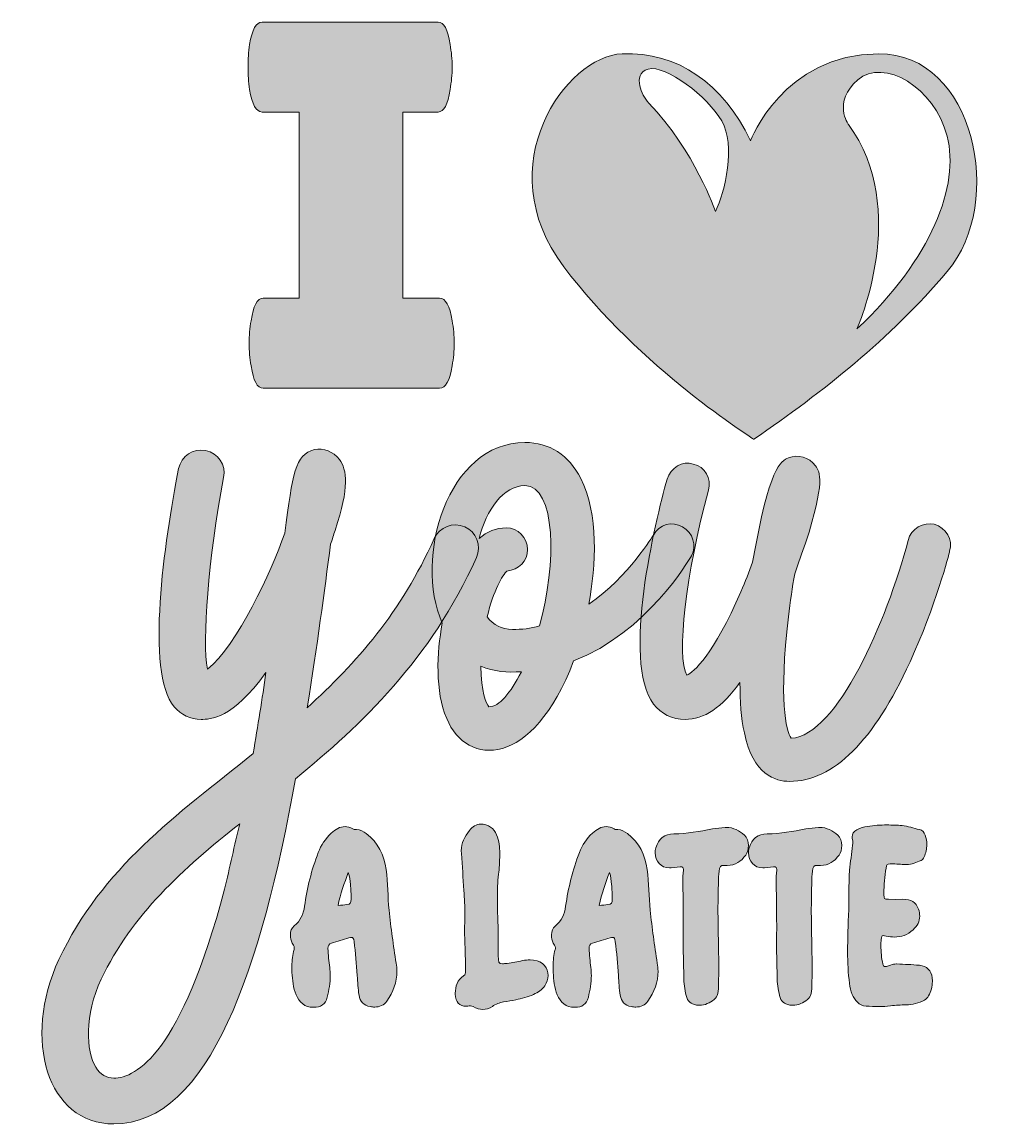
# Model space of a CAD drawing. Header units: inches. Extents: x 133 to 954, y -1000 to -80.
import ezdxf

# ---------------------------------------------------------------- set-up
doc = ezdxf.new("R2010")
doc.units = ezdxf.units.IN
doc.header["$MEASUREMENT"] = 0
doc.layers.add('Layer 1', color=7, linetype='Continuous')

# ---------------------------------------------------------------- blocks, each defined once
blk = doc.blocks.new('block 3')
at = {"layer": 'Layer 1', "true_color": 0xfdd513}
h = blk.add_hatch(color=40, dxfattribs=at)
h.dxf.hatch_style = 2
edge = h.paths.add_edge_path()
edge.add_spline(control_points=[(376.54, -902.66), (369.07, -902.66), (364.84, -898.44), (362.08, -892.27), (359.57, -886.34), (359.08, -879.84), (358.59, -873.51), (358.59, -873.51), (358.59, -868.07), (358.59, -868.07), (358.59, -863.44), (359, -858.81), (360.3, -854.43), (360.46, -853.94), (360.54, -853.45), (360.54, -852.97), (360.54, -852.15), (360.3, -851.42), (359.73, -850.69), (358.27, -848.74), (357.62, -846.39), (357.37, -844.03), (357.29, -843.38), (357.29, -842.74), (357.29, -842.17), (357.29, -839.24), (358.18, -836.65), (360.54, -834.69), (365.74, -830.39), (368.09, -825.11), (369.07, -818.29), (371.18, -802.94), (374.91, -787.92), (380.51, -773.39), (382.87, -767.13), (386.52, -761.77), (391.4, -757.31), (394.97, -754.06), (398.7, -751.71), (402.85, -751.71), (404.96, -751.71), (407.15, -752.27), (409.51, -753.65), (410.07, -753.98), (410.72, -754.22), (411.37, -754.22), (411.37, -754.22), (412.51, -754.22), (412.51, -754.22), (415.68, -754.22), (418.19, -755.77), (420.63, -757.63), (430.62, -765.1), (435.49, -775.5), (437.11, -787.68), (438.66, -798.88), (438.5, -810.25), (439.63, -821.46), (441.17, -836.32), (443.12, -851.02), (445.56, -865.72), (445.97, -868.07), (446.13, -870.34), (446.13, -872.54), (446.13, -881.55), (443.12, -889.83), (437.76, -897.38), (435.33, -900.96), (431.75, -902.42), (427.61, -902.42), (426.48, -902.42), (425.18, -902.34), (423.88, -902.1), (418.28, -901.04), (415.43, -897.55), (414.54, -892.59), (413.65, -887.15), (413.48, -881.63), (413.08, -876.11), (412.43, -866.61), (411.7, -857.11), (410.4, -847.69), (410.07, -845.25), (409.67, -844.28), (408.29, -844.28), (407.72, -844.28), (407.07, -844.44), (406.09, -844.68), (401.22, -845.98), (396.43, -847.61), (391.56, -849.07), (389.37, -849.72), (388.64, -851.18), (388.64, -853.45), (388.8, -858.81), (389.45, -864.17), (390.1, -869.45), (390.42, -871.64), (390.5, -873.84), (390.5, -876.03), (390.5, -882.2), (389.53, -888.21), (387.99, -894.22), (386.52, -900.23), (382.71, -902.66), (376.7, -902.66), (376.7, -902.66), (376.54, -902.66), (376.54, -902.66)], knot_values=[0, 0, 0, 0, 1, 1, 1, 2, 2, 2, 3, 3, 3, 4, 4, 4, 5, 5, 5, 6, 6, 6, 7, 7, 7, 8, 8, 8, 9, 9, 9, 10, 10, 10, 11, 11, 11, 12, 12, 12, 13, 13, 13, 14, 14, 14, 15, 15, 15, 16, 16, 16, 17, 17, 17, 18, 18, 18, 19, 19, 19, 20, 20, 20, 21, 21, 21, 22, 22, 22, 23, 23, 23, 24, 24, 24, 25, 25, 25, 26, 26, 26, 27, 27, 27, 28, 28, 28, 29, 29, 29, 30, 30, 30, 31, 31, 31, 32, 32, 32, 33, 33, 33, 34, 34, 34, 35, 35, 35, 36, 36, 36, 36], degree=3, periodic=1)
edge = h.paths.add_edge_path()
edge.add_spline(control_points=[(404.31, -816.83), (407.39, -816.34), (407.96, -815.69), (407.96, -812.37), (407.88, -808.3), (407.8, -804.08), (407.31, -800.02), (406.91, -796.69), (407.07, -793.28), (405.61, -790.03), (402.36, -798.97), (398.87, -807.82), (397.08, -817.72), (399.92, -817.4), (402.12, -817.15), (404.31, -816.83)], knot_values=[0, 0, 0, 0, 1, 1, 1, 2, 2, 2, 3, 3, 3, 4, 4, 4, 5, 5, 5, 5], degree=3, periodic=1)
h = blk.add_hatch(color=40, dxfattribs=at)
h.dxf.hatch_style = 2
edge = h.paths.add_edge_path()
edge.add_spline(control_points=[(509.82, -902.1), (509.08, -901.61), (508.35, -901.44), (507.7, -901.44), (507.7, -901.44), (506.57, -901.53), (506.57, -901.53), (505.67, -901.69), (504.86, -901.77), (504.13, -901.77), (498.37, -901.77), (495.04, -898.12), (494.87, -891.78), (494.87, -891.78), (494.87, -890.97), (494.87, -890.97), (494.87, -885.04), (496.58, -879.76), (501.86, -876.27), (503.4, -875.22), (503.48, -874), (503.48, -872.7), (503.48, -872.7), (503.48, -871.97), (503.48, -871.97), (503.32, -863.52), (503.16, -855), (502.75, -846.55), (502.67, -843.87), (502.67, -841.19), (502.67, -838.51), (502.67, -835.83), (502.67, -833.15), (502.75, -830.47), (502.75, -830.47), (502.83, -825.36), (502.83, -825.36), (502.83, -818.53), (502.51, -811.8), (501.94, -805.06), (501.13, -794.83), (501.05, -784.51), (499.99, -774.28), (499.99, -774.28), (499.91, -771.93), (499.91, -771.93), (499.91, -765.59), (502.75, -759.99), (506.65, -754.95), (509.17, -751.87), (512.33, -749.59), (516.39, -749.59), (516.96, -749.59), (517.61, -749.68), (518.26, -749.76), (524.51, -750.89), (528.25, -754.79), (530.2, -760.64), (531.99, -765.92), (531.9, -771.44), (531.99, -774.85), (531.9, -781.83), (531.58, -786.7), (531.01, -791.58), (530.2, -798.15), (529.96, -804.65), (529.96, -811.23), (529.96, -816.99), (530.12, -822.84), (530.36, -828.6), (530.68, -836.56), (530.77, -844.52), (530.77, -852.48), (530.77, -852.48), (530.77, -859.38), (530.77, -859.38), (530.77, -864.82), (531.01, -866.28), (534.34, -866.28), (535.31, -866.28), (536.61, -866.12), (538.24, -865.96), (542.46, -865.39), (546.68, -864.5), (550.99, -863.69), (553.18, -863.28), (555.29, -863.04), (557.4, -863.04), (557.4, -863.04), (560.24, -863.2), (560.24, -863.2), (568.28, -864.17), (572.34, -869.94), (572.34, -876.11), (572.34, -879.03), (571.45, -882.04), (569.66, -884.63), (567.31, -888.05), (563.9, -890.16), (560.24, -891.86), (555.53, -894.14), (550.42, -895.19), (545.3, -896.33), (541.97, -897.14), (538.64, -897.63), (535.23, -898.2), (531.82, -898.77), (528.65, -899.82), (525.81, -901.85), (523.21, -903.64), (520.54, -904.45), (517.85, -904.45), (515.18, -904.45), (512.49, -903.64), (509.82, -902.1)], knot_values=[0, 0, 0, 0, 1, 1, 1, 2, 2, 2, 3, 3, 3, 4, 4, 4, 5, 5, 5, 6, 6, 6, 7, 7, 7, 8, 8, 8, 9, 9, 9, 10, 10, 10, 11, 11, 11, 12, 12, 12, 13, 13, 13, 14, 14, 14, 15, 15, 15, 16, 16, 16, 17, 17, 17, 18, 18, 18, 19, 19, 19, 20, 20, 20, 21, 21, 21, 22, 22, 22, 23, 23, 23, 24, 24, 24, 25, 25, 25, 26, 26, 26, 27, 27, 27, 28, 28, 28, 29, 29, 29, 30, 30, 30, 31, 31, 31, 32, 32, 32, 33, 33, 33, 34, 34, 34, 35, 35, 35, 36, 36, 36, 37, 37, 37, 38, 38, 38, 38], degree=3, periodic=1)
h = blk.add_hatch(color=40, dxfattribs=at)
h.dxf.hatch_style = 2
edge = h.paths.add_edge_path()
edge.add_spline(control_points=[(594.44, -902.66), (586.97, -902.66), (582.75, -898.44), (579.99, -892.27), (577.47, -886.34), (576.98, -879.84), (576.5, -873.51), (576.5, -873.51), (576.5, -868.07), (576.5, -868.07), (576.5, -863.44), (576.9, -858.81), (578.2, -854.43), (578.36, -853.94), (578.44, -853.45), (578.44, -852.97), (578.44, -852.15), (578.2, -851.42), (577.63, -850.69), (576.17, -848.74), (575.52, -846.39), (575.28, -844.03), (575.2, -843.38), (575.2, -842.74), (575.2, -842.17), (575.2, -839.24), (576.09, -836.65), (578.44, -834.69), (583.64, -830.39), (586, -825.11), (586.97, -818.29), (589.08, -802.94), (592.82, -787.92), (598.42, -773.39), (600.78, -767.13), (604.43, -761.77), (609.3, -757.31), (612.88, -754.06), (616.61, -751.71), (620.75, -751.71), (622.86, -751.71), (625.05, -752.27), (627.41, -753.65), (627.98, -753.98), (628.63, -754.22), (629.28, -754.22), (629.28, -754.22), (630.42, -754.22), (630.42, -754.22), (633.58, -754.22), (636.1, -755.77), (638.54, -757.63), (648.52, -765.1), (653.39, -775.5), (655.02, -787.68), (656.56, -798.88), (656.4, -810.25), (657.54, -821.46), (659.08, -836.32), (661.03, -851.02), (663.46, -865.72), (663.87, -868.07), (664.03, -870.34), (664.03, -872.54), (664.03, -881.55), (661.03, -889.83), (655.67, -897.38), (653.23, -900.96), (649.66, -902.42), (645.52, -902.42), (644.38, -902.42), (643.08, -902.34), (641.78, -902.1), (636.18, -901.04), (633.34, -897.55), (632.45, -892.59), (631.55, -887.15), (631.39, -881.63), (630.98, -876.11), (630.33, -866.61), (629.6, -857.11), (628.3, -847.69), (627.98, -845.25), (627.57, -844.28), (626.19, -844.28), (625.63, -844.28), (624.97, -844.44), (624, -844.68), (619.13, -845.98), (614.34, -847.61), (609.46, -849.07), (607.27, -849.72), (606.54, -851.18), (606.54, -853.45), (606.7, -858.81), (607.35, -864.17), (608, -869.45), (608.33, -871.64), (608.41, -873.84), (608.41, -876.03), (608.41, -882.2), (607.43, -888.21), (605.89, -894.22), (604.43, -900.23), (600.61, -902.66), (594.6, -902.66), (594.6, -902.66), (594.44, -902.66), (594.44, -902.66)], knot_values=[0, 0, 0, 0, 1, 1, 1, 2, 2, 2, 3, 3, 3, 4, 4, 4, 5, 5, 5, 6, 6, 6, 7, 7, 7, 8, 8, 8, 9, 9, 9, 10, 10, 10, 11, 11, 11, 12, 12, 12, 13, 13, 13, 14, 14, 14, 15, 15, 15, 16, 16, 16, 17, 17, 17, 18, 18, 18, 19, 19, 19, 20, 20, 20, 21, 21, 21, 22, 22, 22, 23, 23, 23, 24, 24, 24, 25, 25, 25, 26, 26, 26, 27, 27, 27, 28, 28, 28, 29, 29, 29, 30, 30, 30, 31, 31, 31, 32, 32, 32, 33, 33, 33, 34, 34, 34, 35, 35, 35, 36, 36, 36, 36], degree=3, periodic=1)
edge = h.paths.add_edge_path()
edge.add_spline(control_points=[(622.21, -816.83), (625.3, -816.34), (625.87, -815.69), (625.87, -812.37), (625.79, -808.3), (625.7, -804.08), (625.22, -800.02), (624.81, -796.69), (624.97, -793.28), (623.51, -790.03), (620.26, -798.97), (616.77, -807.82), (614.99, -817.72), (617.83, -817.4), (620.02, -817.15), (622.21, -816.83)], knot_values=[0, 0, 0, 0, 1, 1, 1, 2, 2, 2, 3, 3, 3, 4, 4, 4, 5, 5, 5, 5], degree=3, periodic=1)
h = blk.add_hatch(color=40, dxfattribs=at)
h.dxf.hatch_style = 2
edge = h.paths.add_edge_path()
edge.add_spline(control_points=[(696.12, -900.72), (691.42, -899.98), (688.57, -897.55), (687.52, -892.92), (686.38, -887.64), (685.49, -882.36), (685.49, -877), (685.41, -866.12), (685, -855.24), (685, -844.77), (685, -844.77), (685.16, -834.13), (685.16, -834.13), (685.08, -822.19), (685.08, -811.23), (684.68, -800.18), (684.68, -800.18), (684.68, -798.31), (684.68, -798.31), (684.68, -794.9), (685, -791.49), (685.24, -788.17), (685.24, -788.17), (685.24, -787.68), (685.24, -787.68), (685.24, -785.97), (684.43, -785.32), (682.89, -785.32), (682.89, -785.32), (682.4, -785.32), (682.4, -785.32), (682.4, -785.32), (674.93, -786.14), (674.93, -786.14), (674.93, -786.14), (673.63, -786.22), (673.63, -786.22), (666.4, -786.22), (661.61, -780.53), (661.61, -773.79), (661.61, -772.33), (661.86, -770.87), (662.26, -769.41), (664.46, -761.94), (669.41, -757.96), (677.21, -757.88), (688.17, -757.71), (698.81, -755.84), (709.44, -753.74), (713.02, -753.09), (716.51, -752.68), (720.08, -752.43), (720.08, -752.43), (721.06, -752.43), (721.06, -752.43), (726.98, -752.43), (731.94, -755.2), (736.24, -758.93), (738.43, -760.8), (739.49, -764.21), (739.49, -767.62), (739.49, -770.46), (738.68, -773.47), (737.21, -775.5), (733.32, -780.86), (728.61, -784.19), (721.78, -784.19), (721.78, -784.19), (719.11, -784.11), (719.11, -784.11), (715.94, -784.11), (715.45, -785.08), (715.05, -789.06), (714.31, -795.23), (714.4, -801.56), (714.23, -807.74), (714.15, -812.12), (714.07, -816.43), (714.07, -820.81), (714.07, -837.29), (714.72, -853.7), (714.72, -870.18), (714.72, -874.57), (714.64, -878.87), (714.56, -883.25), (714.48, -885.94), (714.4, -888.53), (713.83, -891.21), (713.42, -893.24), (712.53, -894.95), (710.99, -896.09), (707.25, -898.93), (703.35, -900.96), (698.72, -900.96), (697.91, -900.96), (697.02, -900.88), (696.12, -900.72)], knot_values=[0, 0, 0, 0, 1, 1, 1, 2, 2, 2, 3, 3, 3, 4, 4, 4, 5, 5, 5, 6, 6, 6, 7, 7, 7, 8, 8, 8, 9, 9, 9, 10, 10, 10, 11, 11, 11, 12, 12, 12, 13, 13, 13, 14, 14, 14, 15, 15, 15, 16, 16, 16, 17, 17, 17, 18, 18, 18, 19, 19, 19, 20, 20, 20, 21, 21, 21, 22, 22, 22, 23, 23, 23, 24, 24, 24, 25, 25, 25, 26, 26, 26, 27, 27, 27, 28, 28, 28, 29, 29, 29, 30, 30, 30, 31, 31, 31, 32, 32, 32, 32], degree=3, periodic=1)
h = blk.add_hatch(color=40, dxfattribs=at)
h.dxf.hatch_style = 2
edge = h.paths.add_edge_path()
edge.add_spline(control_points=[(774.01, -900.72), (769.3, -899.98), (766.46, -897.55), (765.41, -892.92), (764.27, -887.64), (763.37, -882.36), (763.37, -877), (763.29, -866.12), (762.89, -855.24), (762.89, -844.77), (762.89, -844.77), (763.05, -834.13), (763.05, -834.13), (762.97, -822.19), (762.97, -811.23), (762.56, -800.18), (762.56, -800.18), (762.56, -798.31), (762.56, -798.31), (762.56, -794.9), (762.89, -791.49), (763.13, -788.17), (763.13, -788.17), (763.13, -787.68), (763.13, -787.68), (763.13, -785.97), (762.32, -785.32), (760.78, -785.32), (760.78, -785.32), (760.29, -785.32), (760.29, -785.32), (760.29, -785.32), (752.82, -786.14), (752.82, -786.14), (752.82, -786.14), (751.52, -786.22), (751.52, -786.22), (744.29, -786.22), (739.5, -780.53), (739.5, -773.79), (739.5, -772.33), (739.74, -770.87), (740.15, -769.41), (742.34, -761.94), (747.3, -757.96), (755.09, -757.88), (766.06, -757.71), (776.69, -755.84), (787.33, -753.74), (790.9, -753.09), (794.4, -752.68), (797.97, -752.43), (797.97, -752.43), (798.94, -752.43), (798.94, -752.43), (804.87, -752.43), (809.82, -755.2), (814.13, -758.93), (816.32, -760.8), (817.38, -764.21), (817.38, -767.62), (817.38, -770.46), (816.56, -773.47), (815.1, -775.5), (811.2, -780.86), (806.5, -784.19), (799.67, -784.19), (799.67, -784.19), (796.99, -784.11), (796.99, -784.11), (793.83, -784.11), (793.34, -785.08), (792.93, -789.06), (792.2, -795.23), (792.28, -801.56), (792.12, -807.74), (792.04, -812.12), (791.96, -816.43), (791.96, -820.81), (791.96, -837.29), (792.61, -853.7), (792.61, -870.18), (792.61, -874.57), (792.53, -878.87), (792.45, -883.25), (792.37, -885.94), (792.28, -888.53), (791.72, -891.21), (791.31, -893.24), (790.41, -894.95), (788.87, -896.09), (785.14, -898.93), (781.24, -900.96), (776.61, -900.96), (775.8, -900.96), (774.91, -900.88), (774.01, -900.72)], knot_values=[0, 0, 0, 0, 1, 1, 1, 2, 2, 2, 3, 3, 3, 4, 4, 4, 5, 5, 5, 6, 6, 6, 7, 7, 7, 8, 8, 8, 9, 9, 9, 10, 10, 10, 11, 11, 11, 12, 12, 12, 13, 13, 13, 14, 14, 14, 15, 15, 15, 16, 16, 16, 17, 17, 17, 18, 18, 18, 19, 19, 19, 20, 20, 20, 21, 21, 21, 22, 22, 22, 23, 23, 23, 24, 24, 24, 25, 25, 25, 26, 26, 26, 27, 27, 27, 28, 28, 28, 29, 29, 29, 30, 30, 30, 31, 31, 31, 32, 32, 32, 32], degree=3, periodic=1)
h = blk.add_hatch(color=40, dxfattribs=at)
h.dxf.hatch_style = 2
edge = h.paths.add_edge_path()
edge.add_spline(control_points=[(837.69, -901.61), (831.52, -901.2), (828.27, -896.82), (826, -891.86), (824.7, -889.02), (824.37, -885.85), (823.88, -882.77), (822.67, -874.08), (822.26, -865.39), (822.26, -856.13), (822.26, -845.5), (822.75, -834.05), (823.15, -821.05), (823.4, -813.83), (823.15, -801), (823.88, -788.17), (824.29, -781.18), (825.84, -774.36), (826.32, -767.38), (826.4, -766.4), (826.56, -765.51), (826.56, -764.53), (826.56, -764.05), (826.48, -763.48), (826.4, -762.91), (826.16, -761.94), (826.08, -761.04), (826.08, -760.23), (826.08, -757.71), (827.22, -756.09), (829.97, -754.47), (832.74, -752.84), (835.74, -752.03), (838.83, -751.54), (844.19, -750.73), (849.71, -750.4), (855.15, -750.4), (859.37, -750.4), (863.51, -750.57), (867.73, -750.89), (872.61, -751.22), (877.24, -753.33), (882.11, -754.14), (884.63, -754.63), (886.17, -756.42), (886.98, -758.85), (887.95, -761.53), (888.36, -764.13), (888.36, -766.73), (888.36, -770.22), (887.55, -773.71), (886.09, -777.12), (885.6, -778.34), (884.79, -779.64), (883.57, -780.13), (879.59, -781.51), (875.78, -783.46), (871.47, -783.46), (871.47, -783.46), (870.74, -783.46), (870.74, -783.46), (866.76, -783.21), (862.78, -782.97), (858.72, -782.89), (858.72, -782.89), (857.83, -782.89), (857.83, -782.89), (855.15, -782.89), (854.82, -783.37), (854.42, -786.46), (853.2, -793.44), (852.55, -800.51), (852.55, -807.57), (852.55, -807.57), (852.55, -808.71), (852.55, -808.71), (852.63, -812.2), (852.71, -812.28), (856.45, -812.44), (856.45, -812.44), (861.97, -812.53), (861.97, -812.53), (861.97, -812.53), (868.3, -812.44), (868.3, -812.44), (875.53, -812.44), (879.1, -814.72), (881.3, -820.65), (882.11, -822.76), (882.43, -824.79), (882.43, -826.66), (882.43, -830.88), (880.48, -834.62), (876.91, -837.94), (872.2, -842.25), (866.92, -843.95), (861.32, -843.95), (859.13, -843.95), (856.77, -843.71), (854.5, -843.22), (853.36, -842.98), (852.63, -842.82), (851.98, -842.82), (850.68, -842.82), (850.44, -843.63), (850.28, -846.06), (850.11, -847.77), (850.03, -849.47), (850.03, -851.18), (850.03, -856.3), (850.6, -861.41), (851.57, -866.45), (851.82, -868.07), (852.63, -868.56), (853.69, -868.56), (854.01, -868.56), (854.34, -868.56), (854.74, -868.48), (855.88, -868.15), (857.1, -867.83), (858.15, -867.42), (859.7, -866.85), (861.32, -866.45), (862.94, -866.45), (862.94, -866.45), (863.43, -866.45), (863.43, -866.45), (869.69, -866.77), (875.85, -866.93), (882.11, -867.58), (888.44, -868.15), (892.01, -871.81), (892.83, -878.06), (892.91, -879.12), (892.99, -880.09), (892.99, -881.15), (892.99, -885.37), (891.85, -889.35), (889.82, -893.16), (889.09, -894.62), (887.95, -895.84), (886.41, -896.57), (881.62, -899.01), (876.51, -900.63), (871.07, -900.63), (866.68, -900.63), (862.46, -900.96), (858.15, -901.44), (854.82, -901.85), (851.5, -902.01), (848.25, -902.01), (844.67, -902.01), (841.18, -901.85), (837.69, -901.61)], knot_values=[0, 0, 0, 0, 1, 1, 1, 2, 2, 2, 3, 3, 3, 4, 4, 4, 5, 5, 5, 6, 6, 6, 7, 7, 7, 8, 8, 8, 9, 9, 9, 10, 10, 10, 11, 11, 11, 12, 12, 12, 13, 13, 13, 14, 14, 14, 15, 15, 15, 16, 16, 16, 17, 17, 17, 18, 18, 18, 19, 19, 19, 20, 20, 20, 21, 21, 21, 22, 22, 22, 23, 23, 23, 24, 24, 24, 25, 25, 25, 26, 26, 26, 27, 27, 27, 28, 28, 28, 29, 29, 29, 30, 30, 30, 31, 31, 31, 32, 32, 32, 33, 33, 33, 34, 34, 34, 35, 35, 35, 36, 36, 36, 37, 37, 37, 38, 38, 38, 39, 39, 39, 40, 40, 40, 41, 41, 41, 42, 42, 42, 43, 43, 43, 44, 44, 44, 45, 45, 45, 46, 46, 46, 47, 47, 47, 48, 48, 48, 49, 49, 49, 50, 50, 50, 51, 51, 51, 51], degree=3, periodic=1)
at = {"layer": 'Layer 1', "lineweight": 0}
for points, knots in [([(376.54, -902.66), (369.07, -902.66), (364.84, -898.44), (362.08, -892.27), (359.57, -886.34), (359.08, -879.84), (358.59, -873.51), (358.59, -873.51), (358.59, -868.07), (358.59, -868.07), (358.59, -863.44), (359, -858.81), (360.3, -854.43), (360.46, -853.94), (360.54, -853.45), (360.54, -852.97), (360.54, -852.15), (360.3, -851.42), (359.73, -850.69), (358.27, -848.74), (357.62, -846.39), (357.37, -844.03), (357.29, -843.38), (357.29, -842.74), (357.29, -842.17), (357.29, -839.24), (358.18, -836.65), (360.54, -834.69), (365.74, -830.39), (368.09, -825.11), (369.07, -818.29), (371.18, -802.94), (374.91, -787.92), (380.51, -773.39), (382.87, -767.13), (386.52, -761.77), (391.4, -757.31), (394.97, -754.06), (398.7, -751.71), (402.85, -751.71), (404.96, -751.71), (407.15, -752.27), (409.51, -753.65), (410.07, -753.98), (410.72, -754.22), (411.37, -754.22), (411.37, -754.22), (412.51, -754.22), (412.51, -754.22), (415.68, -754.22), (418.19, -755.77), (420.63, -757.63), (430.62, -765.1), (435.49, -775.5), (437.11, -787.68), (438.66, -798.88), (438.5, -810.25), (439.63, -821.46), (441.17, -836.32), (443.12, -851.02), (445.56, -865.72), (445.97, -868.07), (446.13, -870.34), (446.13, -872.54), (446.13, -881.55), (443.12, -889.83), (437.76, -897.38), (435.33, -900.96), (431.75, -902.42), (427.61, -902.42), (426.48, -902.42), (425.18, -902.34), (423.88, -902.1), (418.28, -901.04), (415.43, -897.55), (414.54, -892.59), (413.65, -887.15), (413.48, -881.63), (413.08, -876.11), (412.43, -866.61), (411.7, -857.11), (410.4, -847.69), (410.07, -845.25), (409.67, -844.28), (408.29, -844.28), (407.72, -844.28), (407.07, -844.44), (406.09, -844.68), (401.22, -845.98), (396.43, -847.61), (391.56, -849.07), (389.37, -849.72), (388.64, -851.18), (388.64, -853.45), (388.8, -858.81), (389.45, -864.17), (390.1, -869.45), (390.42, -871.64), (390.5, -873.84), (390.5, -876.03), (390.5, -882.2), (389.53, -888.21), (387.99, -894.22), (386.52, -900.23), (382.71, -902.66), (376.7, -902.66), (376.7, -902.66), (376.54, -902.66), (376.54, -902.66)], [0, 0, 0, 0, 1, 1, 1, 2, 2, 2, 3, 3, 3, 4, 4, 4, 5, 5, 5, 6, 6, 6, 7, 7, 7, 8, 8, 8, 9, 9, 9, 10, 10, 10, 11, 11, 11, 12, 12, 12, 13, 13, 13, 14, 14, 14, 15, 15, 15, 16, 16, 16, 17, 17, 17, 18, 18, 18, 19, 19, 19, 20, 20, 20, 21, 21, 21, 22, 22, 22, 23, 23, 23, 24, 24, 24, 25, 25, 25, 26, 26, 26, 27, 27, 27, 28, 28, 28, 29, 29, 29, 30, 30, 30, 31, 31, 31, 32, 32, 32, 33, 33, 33, 34, 34, 34, 35, 35, 35, 36, 36, 36, 36]), ([(509.82, -902.1), (509.08, -901.61), (508.35, -901.44), (507.7, -901.44), (507.7, -901.44), (506.57, -901.53), (506.57, -901.53), (505.67, -901.69), (504.86, -901.77), (504.13, -901.77), (498.37, -901.77), (495.04, -898.12), (494.87, -891.78), (494.87, -891.78), (494.87, -890.97), (494.87, -890.97), (494.87, -885.04), (496.58, -879.76), (501.86, -876.27), (503.4, -875.22), (503.48, -874), (503.48, -872.7), (503.48, -872.7), (503.48, -871.97), (503.48, -871.97), (503.32, -863.52), (503.16, -855), (502.75, -846.55), (502.67, -843.87), (502.67, -841.19), (502.67, -838.51), (502.67, -835.83), (502.67, -833.15), (502.75, -830.47), (502.75, -830.47), (502.83, -825.36), (502.83, -825.36), (502.83, -818.53), (502.51, -811.8), (501.94, -805.06), (501.13, -794.83), (501.05, -784.51), (499.99, -774.28), (499.99, -774.28), (499.91, -771.93), (499.91, -771.93), (499.91, -765.59), (502.75, -759.99), (506.65, -754.95), (509.17, -751.87), (512.33, -749.59), (516.39, -749.59), (516.96, -749.59), (517.61, -749.68), (518.26, -749.76), (524.51, -750.89), (528.25, -754.79), (530.2, -760.64), (531.99, -765.92), (531.9, -771.44), (531.99, -774.85), (531.9, -781.83), (531.58, -786.7), (531.01, -791.58), (530.2, -798.15), (529.96, -804.65), (529.96, -811.23), (529.96, -816.99), (530.12, -822.84), (530.36, -828.6), (530.68, -836.56), (530.77, -844.52), (530.77, -852.48), (530.77, -852.48), (530.77, -859.38), (530.77, -859.38), (530.77, -864.82), (531.01, -866.28), (534.34, -866.28), (535.31, -866.28), (536.61, -866.12), (538.24, -865.96), (542.46, -865.39), (546.68, -864.5), (550.99, -863.69), (553.18, -863.28), (555.29, -863.04), (557.4, -863.04), (557.4, -863.04), (560.24, -863.2), (560.24, -863.2), (568.28, -864.17), (572.34, -869.94), (572.34, -876.11), (572.34, -879.03), (571.45, -882.04), (569.66, -884.63), (567.31, -888.05), (563.9, -890.16), (560.24, -891.86), (555.53, -894.14), (550.42, -895.19), (545.3, -896.33), (541.97, -897.14), (538.64, -897.63), (535.23, -898.2), (531.82, -898.77), (528.65, -899.82), (525.81, -901.85), (523.21, -903.64), (520.54, -904.45), (517.85, -904.45), (515.18, -904.45), (512.49, -903.64), (509.82, -902.1)], [0, 0, 0, 0, 1, 1, 1, 2, 2, 2, 3, 3, 3, 4, 4, 4, 5, 5, 5, 6, 6, 6, 7, 7, 7, 8, 8, 8, 9, 9, 9, 10, 10, 10, 11, 11, 11, 12, 12, 12, 13, 13, 13, 14, 14, 14, 15, 15, 15, 16, 16, 16, 17, 17, 17, 18, 18, 18, 19, 19, 19, 20, 20, 20, 21, 21, 21, 22, 22, 22, 23, 23, 23, 24, 24, 24, 25, 25, 25, 26, 26, 26, 27, 27, 27, 28, 28, 28, 29, 29, 29, 30, 30, 30, 31, 31, 31, 32, 32, 32, 33, 33, 33, 34, 34, 34, 35, 35, 35, 36, 36, 36, 37, 37, 37, 38, 38, 38, 38]), ([(594.44, -902.66), (586.97, -902.66), (582.75, -898.44), (579.99, -892.27), (577.47, -886.34), (576.98, -879.84), (576.5, -873.51), (576.5, -873.51), (576.5, -868.07), (576.5, -868.07), (576.5, -863.44), (576.9, -858.81), (578.2, -854.43), (578.36, -853.94), (578.44, -853.45), (578.44, -852.97), (578.44, -852.15), (578.2, -851.42), (577.63, -850.69), (576.17, -848.74), (575.52, -846.39), (575.28, -844.03), (575.2, -843.38), (575.2, -842.74), (575.2, -842.17), (575.2, -839.24), (576.09, -836.65), (578.44, -834.69), (583.64, -830.39), (586, -825.11), (586.97, -818.29), (589.08, -802.94), (592.82, -787.92), (598.42, -773.39), (600.78, -767.13), (604.43, -761.77), (609.3, -757.31), (612.88, -754.06), (616.61, -751.71), (620.75, -751.71), (622.86, -751.71), (625.05, -752.27), (627.41, -753.65), (627.98, -753.98), (628.63, -754.22), (629.28, -754.22), (629.28, -754.22), (630.42, -754.22), (630.42, -754.22), (633.58, -754.22), (636.1, -755.77), (638.54, -757.63), (648.52, -765.1), (653.39, -775.5), (655.02, -787.68), (656.56, -798.88), (656.4, -810.25), (657.54, -821.46), (659.08, -836.32), (661.03, -851.02), (663.46, -865.72), (663.87, -868.07), (664.03, -870.34), (664.03, -872.54), (664.03, -881.55), (661.03, -889.83), (655.67, -897.38), (653.23, -900.96), (649.66, -902.42), (645.52, -902.42), (644.38, -902.42), (643.08, -902.34), (641.78, -902.1), (636.18, -901.04), (633.34, -897.55), (632.45, -892.59), (631.55, -887.15), (631.39, -881.63), (630.98, -876.11), (630.33, -866.61), (629.6, -857.11), (628.3, -847.69), (627.98, -845.25), (627.57, -844.28), (626.19, -844.28), (625.63, -844.28), (624.97, -844.44), (624, -844.68), (619.13, -845.98), (614.34, -847.61), (609.46, -849.07), (607.27, -849.72), (606.54, -851.18), (606.54, -853.45), (606.7, -858.81), (607.35, -864.17), (608, -869.45), (608.33, -871.64), (608.41, -873.84), (608.41, -876.03), (608.41, -882.2), (607.43, -888.21), (605.89, -894.22), (604.43, -900.23), (600.61, -902.66), (594.6, -902.66), (594.6, -902.66), (594.44, -902.66), (594.44, -902.66)], [0, 0, 0, 0, 1, 1, 1, 2, 2, 2, 3, 3, 3, 4, 4, 4, 5, 5, 5, 6, 6, 6, 7, 7, 7, 8, 8, 8, 9, 9, 9, 10, 10, 10, 11, 11, 11, 12, 12, 12, 13, 13, 13, 14, 14, 14, 15, 15, 15, 16, 16, 16, 17, 17, 17, 18, 18, 18, 19, 19, 19, 20, 20, 20, 21, 21, 21, 22, 22, 22, 23, 23, 23, 24, 24, 24, 25, 25, 25, 26, 26, 26, 27, 27, 27, 28, 28, 28, 29, 29, 29, 30, 30, 30, 31, 31, 31, 32, 32, 32, 33, 33, 33, 34, 34, 34, 35, 35, 35, 36, 36, 36, 36]), ([(696.12, -900.72), (691.42, -899.98), (688.57, -897.55), (687.52, -892.92), (686.38, -887.64), (685.49, -882.36), (685.49, -877), (685.41, -866.12), (685, -855.24), (685, -844.77), (685, -844.77), (685.16, -834.13), (685.16, -834.13), (685.08, -822.19), (685.08, -811.23), (684.68, -800.18), (684.68, -800.18), (684.68, -798.31), (684.68, -798.31), (684.68, -794.9), (685, -791.49), (685.24, -788.17), (685.24, -788.17), (685.24, -787.68), (685.24, -787.68), (685.24, -785.97), (684.43, -785.32), (682.89, -785.32), (682.89, -785.32), (682.4, -785.32), (682.4, -785.32), (682.4, -785.32), (674.93, -786.14), (674.93, -786.14), (674.93, -786.14), (673.63, -786.22), (673.63, -786.22), (666.4, -786.22), (661.61, -780.53), (661.61, -773.79), (661.61, -772.33), (661.86, -770.87), (662.26, -769.41), (664.46, -761.94), (669.41, -757.96), (677.21, -757.88), (688.17, -757.71), (698.81, -755.84), (709.44, -753.74), (713.02, -753.09), (716.51, -752.68), (720.08, -752.43), (720.08, -752.43), (721.06, -752.43), (721.06, -752.43), (726.98, -752.43), (731.94, -755.2), (736.24, -758.93), (738.43, -760.8), (739.49, -764.21), (739.49, -767.62), (739.49, -770.46), (738.68, -773.47), (737.21, -775.5), (733.32, -780.86), (728.61, -784.19), (721.78, -784.19), (721.78, -784.19), (719.11, -784.11), (719.11, -784.11), (715.94, -784.11), (715.45, -785.08), (715.05, -789.06), (714.31, -795.23), (714.4, -801.56), (714.23, -807.74), (714.15, -812.12), (714.07, -816.43), (714.07, -820.81), (714.07, -837.29), (714.72, -853.7), (714.72, -870.18), (714.72, -874.57), (714.64, -878.87), (714.56, -883.25), (714.48, -885.94), (714.4, -888.53), (713.83, -891.21), (713.42, -893.24), (712.53, -894.95), (710.99, -896.09), (707.25, -898.93), (703.35, -900.96), (698.72, -900.96), (697.91, -900.96), (697.02, -900.88), (696.12, -900.72)], [0, 0, 0, 0, 1, 1, 1, 2, 2, 2, 3, 3, 3, 4, 4, 4, 5, 5, 5, 6, 6, 6, 7, 7, 7, 8, 8, 8, 9, 9, 9, 10, 10, 10, 11, 11, 11, 12, 12, 12, 13, 13, 13, 14, 14, 14, 15, 15, 15, 16, 16, 16, 17, 17, 17, 18, 18, 18, 19, 19, 19, 20, 20, 20, 21, 21, 21, 22, 22, 22, 23, 23, 23, 24, 24, 24, 25, 25, 25, 26, 26, 26, 27, 27, 27, 28, 28, 28, 29, 29, 29, 30, 30, 30, 31, 31, 31, 32, 32, 32, 32]), ([(774.01, -900.72), (769.3, -899.98), (766.46, -897.55), (765.41, -892.92), (764.27, -887.64), (763.37, -882.36), (763.37, -877), (763.29, -866.12), (762.89, -855.24), (762.89, -844.77), (762.89, -844.77), (763.05, -834.13), (763.05, -834.13), (762.97, -822.19), (762.97, -811.23), (762.56, -800.18), (762.56, -800.18), (762.56, -798.31), (762.56, -798.31), (762.56, -794.9), (762.89, -791.49), (763.13, -788.17), (763.13, -788.17), (763.13, -787.68), (763.13, -787.68), (763.13, -785.97), (762.32, -785.32), (760.78, -785.32), (760.78, -785.32), (760.29, -785.32), (760.29, -785.32), (760.29, -785.32), (752.82, -786.14), (752.82, -786.14), (752.82, -786.14), (751.52, -786.22), (751.52, -786.22), (744.29, -786.22), (739.5, -780.53), (739.5, -773.79), (739.5, -772.33), (739.74, -770.87), (740.15, -769.41), (742.34, -761.94), (747.3, -757.96), (755.09, -757.88), (766.06, -757.71), (776.69, -755.84), (787.33, -753.74), (790.9, -753.09), (794.4, -752.68), (797.97, -752.43), (797.97, -752.43), (798.94, -752.43), (798.94, -752.43), (804.87, -752.43), (809.82, -755.2), (814.13, -758.93), (816.32, -760.8), (817.38, -764.21), (817.38, -767.62), (817.38, -770.46), (816.56, -773.47), (815.1, -775.5), (811.2, -780.86), (806.5, -784.19), (799.67, -784.19), (799.67, -784.19), (796.99, -784.11), (796.99, -784.11), (793.83, -784.11), (793.34, -785.08), (792.93, -789.06), (792.2, -795.23), (792.28, -801.56), (792.12, -807.74), (792.04, -812.12), (791.96, -816.43), (791.96, -820.81), (791.96, -837.29), (792.61, -853.7), (792.61, -870.18), (792.61, -874.57), (792.53, -878.87), (792.45, -883.25), (792.37, -885.94), (792.28, -888.53), (791.72, -891.21), (791.31, -893.24), (790.41, -894.95), (788.87, -896.09), (785.14, -898.93), (781.24, -900.96), (776.61, -900.96), (775.8, -900.96), (774.91, -900.88), (774.01, -900.72)], [0, 0, 0, 0, 1, 1, 1, 2, 2, 2, 3, 3, 3, 4, 4, 4, 5, 5, 5, 6, 6, 6, 7, 7, 7, 8, 8, 8, 9, 9, 9, 10, 10, 10, 11, 11, 11, 12, 12, 12, 13, 13, 13, 14, 14, 14, 15, 15, 15, 16, 16, 16, 17, 17, 17, 18, 18, 18, 19, 19, 19, 20, 20, 20, 21, 21, 21, 22, 22, 22, 23, 23, 23, 24, 24, 24, 25, 25, 25, 26, 26, 26, 27, 27, 27, 28, 28, 28, 29, 29, 29, 30, 30, 30, 31, 31, 31, 32, 32, 32, 32]), ([(837.69, -901.61), (831.52, -901.2), (828.27, -896.82), (826, -891.86), (824.7, -889.02), (824.37, -885.85), (823.88, -882.77), (822.67, -874.08), (822.26, -865.39), (822.26, -856.13), (822.26, -845.5), (822.75, -834.05), (823.15, -821.05), (823.4, -813.83), (823.15, -801), (823.88, -788.17), (824.29, -781.18), (825.84, -774.36), (826.32, -767.38), (826.4, -766.4), (826.56, -765.51), (826.56, -764.53), (826.56, -764.05), (826.48, -763.48), (826.4, -762.91), (826.16, -761.94), (826.08, -761.04), (826.08, -760.23), (826.08, -757.71), (827.22, -756.09), (829.97, -754.47), (832.74, -752.84), (835.74, -752.03), (838.83, -751.54), (844.19, -750.73), (849.71, -750.4), (855.15, -750.4), (859.37, -750.4), (863.51, -750.57), (867.73, -750.89), (872.61, -751.22), (877.24, -753.33), (882.11, -754.14), (884.63, -754.63), (886.17, -756.42), (886.98, -758.85), (887.95, -761.53), (888.36, -764.13), (888.36, -766.73), (888.36, -770.22), (887.55, -773.71), (886.09, -777.12), (885.6, -778.34), (884.79, -779.64), (883.57, -780.13), (879.59, -781.51), (875.78, -783.46), (871.47, -783.46), (871.47, -783.46), (870.74, -783.46), (870.74, -783.46), (866.76, -783.21), (862.78, -782.97), (858.72, -782.89), (858.72, -782.89), (857.83, -782.89), (857.83, -782.89), (855.15, -782.89), (854.82, -783.37), (854.42, -786.46), (853.2, -793.44), (852.55, -800.51), (852.55, -807.57), (852.55, -807.57), (852.55, -808.71), (852.55, -808.71), (852.63, -812.2), (852.71, -812.28), (856.45, -812.44), (856.45, -812.44), (861.97, -812.53), (861.97, -812.53), (861.97, -812.53), (868.3, -812.44), (868.3, -812.44), (875.53, -812.44), (879.1, -814.72), (881.3, -820.65), (882.11, -822.76), (882.43, -824.79), (882.43, -826.66), (882.43, -830.88), (880.48, -834.62), (876.91, -837.94), (872.2, -842.25), (866.92, -843.95), (861.32, -843.95), (859.13, -843.95), (856.77, -843.71), (854.5, -843.22), (853.36, -842.98), (852.63, -842.82), (851.98, -842.82), (850.68, -842.82), (850.44, -843.63), (850.28, -846.06), (850.11, -847.77), (850.03, -849.47), (850.03, -851.18), (850.03, -856.3), (850.6, -861.41), (851.57, -866.45), (851.82, -868.07), (852.63, -868.56), (853.69, -868.56), (854.01, -868.56), (854.34, -868.56), (854.74, -868.48), (855.88, -868.15), (857.1, -867.83), (858.15, -867.42), (859.7, -866.85), (861.32, -866.45), (862.94, -866.45), (862.94, -866.45), (863.43, -866.45), (863.43, -866.45), (869.69, -866.77), (875.85, -866.93), (882.11, -867.58), (888.44, -868.15), (892.01, -871.81), (892.83, -878.06), (892.91, -879.12), (892.99, -880.09), (892.99, -881.15), (892.99, -885.37), (891.85, -889.35), (889.82, -893.16), (889.09, -894.62), (887.95, -895.84), (886.41, -896.57), (881.62, -899.01), (876.51, -900.63), (871.07, -900.63), (866.68, -900.63), (862.46, -900.96), (858.15, -901.44), (854.82, -901.85), (851.5, -902.01), (848.25, -902.01), (844.67, -902.01), (841.18, -901.85), (837.69, -901.61)], [0, 0, 0, 0, 1, 1, 1, 2, 2, 2, 3, 3, 3, 4, 4, 4, 5, 5, 5, 6, 6, 6, 7, 7, 7, 8, 8, 8, 9, 9, 9, 10, 10, 10, 11, 11, 11, 12, 12, 12, 13, 13, 13, 14, 14, 14, 15, 15, 15, 16, 16, 16, 17, 17, 17, 18, 18, 18, 19, 19, 19, 20, 20, 20, 21, 21, 21, 22, 22, 22, 23, 23, 23, 24, 24, 24, 25, 25, 25, 26, 26, 26, 27, 27, 27, 28, 28, 28, 29, 29, 29, 30, 30, 30, 31, 31, 31, 32, 32, 32, 33, 33, 33, 34, 34, 34, 35, 35, 35, 36, 36, 36, 37, 37, 37, 38, 38, 38, 39, 39, 39, 40, 40, 40, 41, 41, 41, 42, 42, 42, 43, 43, 43, 44, 44, 44, 45, 45, 45, 46, 46, 46, 47, 47, 47, 48, 48, 48, 49, 49, 49, 50, 50, 50, 51, 51, 51, 51]), ([(404.31, -816.83), (407.39, -816.34), (407.96, -815.69), (407.96, -812.37), (407.88, -808.3), (407.8, -804.08), (407.31, -800.02), (406.91, -796.69), (407.07, -793.28), (405.61, -790.03), (402.36, -798.97), (398.87, -807.82), (397.08, -817.72), (399.92, -817.4), (402.12, -817.15), (404.31, -816.83)], [0, 0, 0, 0, 1, 1, 1, 2, 2, 2, 3, 3, 3, 4, 4, 4, 5, 5, 5, 5]), ([(622.21, -816.83), (625.3, -816.34), (625.87, -815.69), (625.87, -812.37), (625.79, -808.3), (625.7, -804.08), (625.22, -800.02), (624.81, -796.69), (624.97, -793.28), (623.51, -790.03), (620.26, -798.97), (616.77, -807.82), (614.99, -817.72), (617.83, -817.4), (620.02, -817.15), (622.21, -816.83)], [0, 0, 0, 0, 1, 1, 1, 2, 2, 2, 3, 3, 3, 4, 4, 4, 5, 5, 5, 5])]:
    blk.add_open_spline(points, degree=3, knots=knots, dxfattribs=at)
blk = doc.blocks.new('block 4')
at = {"layer": 'Layer 1', "true_color": 0xffffff}
h = blk.add_hatch(color=7, dxfattribs=at)
h.dxf.hatch_style = 2
edge = h.paths.add_edge_path()
edge.add_spline(control_points=[(483.94, -581.89), (459.92, -527.09), (488.44, -430.99), (553.01, -430.99), (573.28, -430.99), (589.8, -441.5), (599.55, -461.02), (614.57, -490.3), (612.32, -533.85), (606.31, -566.13), (640.09, -542.86), (659.61, -508.32), (660.36, -508.32), (664.87, -499.31), (676.13, -496.31), (684.39, -501.56), (693.39, -506.07), (696.4, -517.33), (691.89, -525.59), (689.64, -529.34), (655.11, -589.4), (593.55, -613.42), (559.77, -703.51), (504.21, -702.01), (487.69, -661.47), (477.93, -638.95), (479.44, -606.67), (483.94, -581.89)], knot_values=[0, 0, 0, 0, 1, 1, 1, 2, 2, 2, 3, 3, 3, 4, 4, 4, 5, 5, 5, 6, 6, 6, 7, 7, 7, 8, 8, 8, 9, 9, 9, 9], degree=3, periodic=1)
edge = h.paths.add_edge_path()
edge.add_spline(control_points=[(542.5, -587.15), (550.01, -587.15), (558.26, -586.4), (565.02, -584.14), (580.03, -532.34), (578.53, -467.03), (553.01, -467.03), (534.99, -467.03), (520.73, -487.3), (514.72, -511.32), (521.48, -505.32), (528.98, -502.31), (537.24, -502.31), (547, -502.31), (555.26, -510.57), (555.26, -520.33), (555.26, -530.09), (547.75, -537.6), (537.99, -538.35), (534.24, -541.35), (526.73, -554.87), (521.48, -576.64), (526.73, -583.39), (533.49, -587.15), (542.5, -587.15)], knot_values=[0, 0, 0, 0, 1, 1, 1, 2, 2, 2, 3, 3, 3, 4, 4, 4, 5, 5, 5, 6, 6, 6, 7, 7, 7, 8, 8, 8, 8], degree=3, periodic=1)
edge = h.paths.add_edge_path()
edge.add_spline(control_points=[(522.98, -651.71), (531.24, -651.71), (541, -640.45), (550.01, -622.43), (537.99, -623.18), (527.48, -622.43), (516.22, -617.93), (516.22, -638.95), (520.73, -649.46), (522.98, -651.71)], knot_values=[0, 0, 0, 0, 1, 1, 1, 2, 2, 2, 3, 3, 3, 3], degree=3, periodic=1)
h = blk.add_hatch(color=7, dxfattribs=at)
h.dxf.hatch_style = 2
edge = h.paths.add_edge_path()
edge.add_spline(control_points=[(164.14, -862.67), (200.17, -786.09), (261.73, -742.55), (326.3, -690.75), (330.05, -667.48), (333.8, -644.96), (336.81, -623.18), (309.03, -662.22), (290.26, -662.22), (282.75, -662.22), (273.75, -662.22), (266.24, -658.47), (260.23, -651.71), (236.21, -622.43), (251.97, -514.33), (263.99, -452.77), (266.24, -442.25), (276, -435.5), (286.51, -437.75), (297.02, -440), (303.77, -449.76), (301.52, -460.27), (288.76, -528.59), (283.5, -596.91), (288.01, -620.18), (312.78, -600.66), (341.31, -539.1), (352.57, -506.82), (359.33, -456.52), (360.83, -441.5), (377.35, -437), (384.85, -435.5), (393.11, -438.5), (398.37, -445.26), (404.37, -454.27), (406.62, -467.78), (394.61, -504.57), (393.11, -508.32), (392.36, -512.07), (390.86, -515.83), (385.6, -555.62), (379.6, -600.66), (371.34, -652.46), (411.88, -615.67), (450.17, -572.13), (477.19, -511.32), (481.7, -501.56), (492.96, -497.06), (502.72, -501.56), (512.48, -505.32), (516.98, -517.33), (512.48, -527.09), (474.19, -612.67), (416.38, -666.73), (361.58, -711.77), (333.05, -870.17), (289.51, -1000.05), (209.93, -1000.05), (154.38, -1000.05), (133.36, -929.48), (164.14, -862.67)], knot_values=[0, 0, 0, 0, 1, 1, 1, 2, 2, 2, 3, 3, 3, 4, 4, 4, 5, 5, 5, 6, 6, 6, 7, 7, 7, 8, 8, 8, 9, 9, 9, 10, 10, 10, 11, 11, 11, 12, 12, 12, 13, 13, 13, 14, 14, 14, 15, 15, 15, 16, 16, 16, 17, 17, 17, 18, 18, 18, 19, 19, 19, 20, 20, 20, 20], degree=3, periodic=1)
edge = h.paths.add_edge_path()
edge.add_spline(control_points=[(199.42, -879.18), (185.16, -909.21), (186.66, -939.24), (194.92, -952.75), (198.67, -958.76), (203.93, -961.76), (209.93, -961.76), (228.7, -961.76), (266.24, -940.74), (302.27, -804.11), (306.78, -786.09), (310.53, -767.32), (315.04, -749.31), (267.74, -786.84), (224.95, -825.13), (199.42, -879.18)], knot_values=[0, 0, 0, 0, 1, 1, 1, 2, 2, 2, 3, 3, 3, 4, 4, 4, 5, 5, 5, 5], degree=3, periodic=1)
h = blk.add_hatch(color=7, dxfattribs=at)
h.dxf.hatch_style = 2
edge = h.paths.add_edge_path()
edge.add_spline(control_points=[(736.17, -673.48), (733.17, -661.47), (732.42, -647.21), (732.42, -631.44), (717.41, -652.46), (702.39, -662.22), (686.63, -662.22), (676.11, -662.22), (666.36, -657.72), (660.35, -649.46), (633.33, -613.42), (661.85, -496.31), (671.61, -461.78), (674.61, -452.02), (684.38, -446.01), (693.38, -449.01), (703.14, -451.26), (709.15, -461.02), (706.14, -470.79), (687.38, -539.85), (679.12, -610.42), (688.13, -625.43), (693.38, -623.18), (710.65, -608.17), (733.17, -555.62), (736.93, -547.36), (739.93, -539.1), (742.93, -530.84), (757.19, -450.51), (766.2, -446.76), (772.96, -443.76), (780.47, -440.75), (790.23, -443.01), (795.48, -450.51), (799.24, -455.77), (803.74, -463.28), (787.22, -515.08), (784.22, -523.33), (781.22, -531.59), (778.21, -540.6), (775.96, -551.86), (774.46, -563.88), (772.96, -576.64), (764.7, -645.7), (770.71, -671.98), (775.21, -677.99), (813.5, -675.73), (854.79, -580.39), (872.81, -512.83), (875.06, -503.07), (885.57, -497.06), (894.58, -499.31), (904.34, -502.31), (910.34, -512.07), (907.34, -521.83), (907.34, -523.33), (895.33, -568.38), (874.31, -614.17), (844.28, -680.24), (810.5, -714.02), (773.71, -714.02), (762.45, -714.02), (742.93, -708.77), (736.17, -673.48)], knot_values=[0, 0, 0, 0, 1, 1, 1, 2, 2, 2, 3, 3, 3, 4, 4, 4, 5, 5, 5, 6, 6, 6, 7, 7, 7, 8, 8, 8, 9, 9, 9, 10, 10, 10, 11, 11, 11, 12, 12, 12, 13, 13, 13, 14, 14, 14, 15, 15, 15, 16, 16, 16, 17, 17, 17, 18, 18, 18, 19, 19, 19, 20, 20, 20, 21, 21, 21, 21], degree=3, periodic=1)
at = {"layer": 'Layer 1', "lineweight": 0}
for points, knots in [([(483.94, -581.89), (459.92, -527.09), (488.44, -430.99), (553.01, -430.99), (573.28, -430.99), (589.8, -441.5), (599.55, -461.02), (614.57, -490.3), (612.32, -533.85), (606.31, -566.13), (640.09, -542.86), (659.61, -508.32), (660.36, -508.32), (664.87, -499.31), (676.13, -496.31), (684.39, -501.56), (693.39, -506.07), (696.4, -517.33), (691.89, -525.59), (689.64, -529.34), (655.11, -589.4), (593.55, -613.42), (559.77, -703.51), (504.21, -702.01), (487.69, -661.47), (477.93, -638.95), (479.44, -606.67), (483.94, -581.89)], [0, 0, 0, 0, 1, 1, 1, 2, 2, 2, 3, 3, 3, 4, 4, 4, 5, 5, 5, 6, 6, 6, 7, 7, 7, 8, 8, 8, 9, 9, 9, 9]), ([(164.14, -862.67), (200.17, -786.09), (261.73, -742.55), (326.3, -690.75), (330.05, -667.48), (333.8, -644.96), (336.81, -623.18), (309.03, -662.22), (290.26, -662.22), (282.75, -662.22), (273.75, -662.22), (266.24, -658.47), (260.23, -651.71), (236.21, -622.43), (251.97, -514.33), (263.99, -452.77), (266.24, -442.25), (276, -435.5), (286.51, -437.75), (297.02, -440), (303.77, -449.76), (301.52, -460.27), (288.76, -528.59), (283.5, -596.91), (288.01, -620.18), (312.78, -600.66), (341.31, -539.1), (352.57, -506.82), (359.33, -456.52), (360.83, -441.5), (377.35, -437), (384.85, -435.5), (393.11, -438.5), (398.37, -445.26), (404.37, -454.27), (406.62, -467.78), (394.61, -504.57), (393.11, -508.32), (392.36, -512.07), (390.86, -515.83), (385.6, -555.62), (379.6, -600.66), (371.34, -652.46), (411.88, -615.67), (450.17, -572.13), (477.19, -511.32), (481.7, -501.56), (492.96, -497.06), (502.72, -501.56), (512.48, -505.32), (516.98, -517.33), (512.48, -527.09), (474.19, -612.67), (416.38, -666.73), (361.58, -711.77), (333.05, -870.17), (289.51, -1000.05), (209.93, -1000.05), (154.38, -1000.05), (133.36, -929.48), (164.14, -862.67)], [0, 0, 0, 0, 1, 1, 1, 2, 2, 2, 3, 3, 3, 4, 4, 4, 5, 5, 5, 6, 6, 6, 7, 7, 7, 8, 8, 8, 9, 9, 9, 10, 10, 10, 11, 11, 11, 12, 12, 12, 13, 13, 13, 14, 14, 14, 15, 15, 15, 16, 16, 16, 17, 17, 17, 18, 18, 18, 19, 19, 19, 20, 20, 20, 20]), ([(736.17, -673.48), (733.17, -661.47), (732.42, -647.21), (732.42, -631.44), (717.41, -652.46), (702.39, -662.22), (686.63, -662.22), (676.11, -662.22), (666.36, -657.72), (660.35, -649.46), (633.33, -613.42), (661.85, -496.31), (671.61, -461.78), (674.61, -452.02), (684.38, -446.01), (693.38, -449.01), (703.14, -451.26), (709.15, -461.02), (706.14, -470.79), (687.38, -539.85), (679.12, -610.42), (688.13, -625.43), (693.38, -623.18), (710.65, -608.17), (733.17, -555.62), (736.93, -547.36), (739.93, -539.1), (742.93, -530.84), (757.19, -450.51), (766.2, -446.76), (772.96, -443.76), (780.47, -440.75), (790.23, -443.01), (795.48, -450.51), (799.24, -455.77), (803.74, -463.28), (787.22, -515.08), (784.22, -523.33), (781.22, -531.59), (778.21, -540.6), (775.96, -551.86), (774.46, -563.88), (772.96, -576.64), (764.7, -645.7), (770.71, -671.98), (775.21, -677.99), (813.5, -675.73), (854.79, -580.39), (872.81, -512.83), (875.06, -503.07), (885.57, -497.06), (894.58, -499.31), (904.34, -502.31), (910.34, -512.07), (907.34, -521.83), (907.34, -523.33), (895.33, -568.38), (874.31, -614.17), (844.28, -680.24), (810.5, -714.02), (773.71, -714.02), (762.45, -714.02), (742.93, -708.77), (736.17, -673.48)], [0, 0, 0, 0, 1, 1, 1, 2, 2, 2, 3, 3, 3, 4, 4, 4, 5, 5, 5, 6, 6, 6, 7, 7, 7, 8, 8, 8, 9, 9, 9, 10, 10, 10, 11, 11, 11, 12, 12, 12, 13, 13, 13, 14, 14, 14, 15, 15, 15, 16, 16, 16, 17, 17, 17, 18, 18, 18, 19, 19, 19, 20, 20, 20, 21, 21, 21, 21]), ([(542.5, -587.15), (550.01, -587.15), (558.26, -586.4), (565.02, -584.14), (580.03, -532.34), (578.53, -467.03), (553.01, -467.03), (534.99, -467.03), (520.73, -487.3), (514.72, -511.32), (521.48, -505.32), (528.98, -502.31), (537.24, -502.31), (547, -502.31), (555.26, -510.57), (555.26, -520.33), (555.26, -530.09), (547.75, -537.6), (537.99, -538.35), (534.24, -541.35), (526.73, -554.87), (521.48, -576.64), (526.73, -583.39), (533.49, -587.15), (542.5, -587.15)], [0, 0, 0, 0, 1, 1, 1, 2, 2, 2, 3, 3, 3, 4, 4, 4, 5, 5, 5, 6, 6, 6, 7, 7, 7, 8, 8, 8, 8]), ([(522.98, -651.71), (531.24, -651.71), (541, -640.45), (550.01, -622.43), (537.99, -623.18), (527.48, -622.43), (516.22, -617.93), (516.22, -638.95), (520.73, -649.46), (522.98, -651.71)], [0, 0, 0, 0, 1, 1, 1, 2, 2, 2, 3, 3, 3, 3]), ([(199.42, -879.18), (185.16, -909.21), (186.66, -939.24), (194.92, -952.75), (198.67, -958.76), (203.93, -961.76), (209.93, -961.76), (228.7, -961.76), (266.24, -940.74), (302.27, -804.11), (306.78, -786.09), (310.53, -767.32), (315.04, -749.31), (267.74, -786.84), (224.95, -825.13), (199.42, -879.18)], [0, 0, 0, 0, 1, 1, 1, 2, 2, 2, 3, 3, 3, 4, 4, 4, 5, 5, 5, 5])]:
    blk.add_open_spline(points, degree=3, knots=knots, dxfattribs=at)
blk = doc.blocks.new('block 5')
at = {"layer": 'Layer 1', "true_color": 0xffffff}
h = blk.add_hatch(color=7, dxfattribs=at)
h.dxf.hatch_style = 2
edge = h.paths.add_edge_path()
edge.add_spline(control_points=[(364.71, -310.59), (364.71, -310.59), (364.71, -155.08), (364.71, -155.08), (364.71, -155.08), (333.7, -155.08), (333.7, -155.08), (328.74, -155.08), (325.25, -148.83), (323.21, -136.3), (322.34, -130.18), (321.9, -123.93), (321.9, -117.52), (321.9, -111.12), (322.34, -104.85), (323.21, -98.73), (325.25, -86.22), (328.74, -79.95), (333.7, -79.95), (333.7, -79.95), (480.47, -79.95), (480.47, -79.95), (485.42, -79.95), (488.77, -86.22), (490.52, -98.73), (491.67, -104.85), (492.26, -111.12), (492.26, -117.52), (492.26, -123.93), (491.67, -130.18), (490.52, -136.3), (488.77, -148.83), (485.42, -155.08), (480.47, -155.08), (480.47, -155.08), (451.2, -155.08), (451.2, -155.08), (451.2, -155.08), (451.2, -310.59), (451.2, -310.59), (451.2, -310.59), (481.78, -310.59), (481.78, -310.59), (486.73, -310.59), (490.22, -316.86), (492.26, -329.38), (493.42, -335.49), (494.01, -341.76), (494.01, -348.16), (494.01, -354.57), (493.42, -360.83), (492.26, -366.94), (490.22, -379.47), (486.73, -385.72), (481.78, -385.72), (481.78, -385.72), (334.57, -385.72), (334.57, -385.72), (329.61, -385.72), (326.27, -379.47), (324.52, -366.94), (323.36, -360.83), (322.78, -354.57), (322.78, -348.16), (322.78, -341.76), (323.36, -335.49), (324.52, -329.38), (326.27, -316.86), (329.61, -310.59), (334.57, -310.59), (334.57, -310.59), (364.71, -310.59), (364.71, -310.59)], knot_values=[0, 0, 0, 0, 1, 1, 1, 2, 2, 2, 3, 3, 3, 4, 4, 4, 5, 5, 5, 6, 6, 6, 7, 7, 7, 8, 8, 8, 9, 9, 9, 10, 10, 10, 11, 11, 11, 12, 12, 12, 13, 13, 13, 14, 14, 14, 15, 15, 15, 16, 16, 16, 17, 17, 17, 18, 18, 18, 19, 19, 19, 20, 20, 20, 21, 21, 21, 22, 22, 22, 23, 23, 23, 24, 24, 24, 24], degree=3, periodic=1)
at = {"layer": 'Layer 1', "lineweight": 0}
blk.add_open_spline([(364.71, -310.59), (364.71, -310.59), (364.71, -155.08), (364.71, -155.08), (364.71, -155.08), (333.7, -155.08), (333.7, -155.08), (328.74, -155.08), (325.25, -148.83), (323.21, -136.3), (322.34, -130.18), (321.9, -123.93), (321.9, -117.52), (321.9, -111.12), (322.34, -104.85), (323.21, -98.73), (325.25, -86.22), (328.74, -79.95), (333.7, -79.95), (333.7, -79.95), (480.47, -79.95), (480.47, -79.95), (485.42, -79.95), (488.77, -86.22), (490.52, -98.73), (491.67, -104.85), (492.26, -111.12), (492.26, -117.52), (492.26, -123.93), (491.67, -130.18), (490.52, -136.3), (488.77, -148.83), (485.42, -155.08), (480.47, -155.08), (480.47, -155.08), (451.2, -155.08), (451.2, -155.08), (451.2, -155.08), (451.2, -310.59), (451.2, -310.59), (451.2, -310.59), (481.78, -310.59), (481.78, -310.59), (486.73, -310.59), (490.22, -316.86), (492.26, -329.38), (493.42, -335.49), (494.01, -341.76), (494.01, -348.16), (494.01, -354.57), (493.42, -360.83), (492.26, -366.94), (490.22, -379.47), (486.73, -385.72), (481.78, -385.72), (481.78, -385.72), (334.57, -385.72), (334.57, -385.72), (329.61, -385.72), (326.27, -379.47), (324.52, -366.94), (323.36, -360.83), (322.78, -354.57), (322.78, -348.16), (322.78, -341.76), (323.36, -335.49), (324.52, -329.38), (326.27, -316.86), (329.61, -310.59), (334.57, -310.59), (334.57, -310.59), (364.71, -310.59), (364.71, -310.59)], degree=3, knots=[0, 0, 0, 0, 1, 1, 1, 2, 2, 2, 3, 3, 3, 4, 4, 4, 5, 5, 5, 6, 6, 6, 7, 7, 7, 8, 8, 8, 9, 9, 9, 10, 10, 10, 11, 11, 11, 12, 12, 12, 13, 13, 13, 14, 14, 14, 15, 15, 15, 16, 16, 16, 17, 17, 17, 18, 18, 18, 19, 19, 19, 20, 20, 20, 21, 21, 21, 22, 22, 22, 23, 23, 23, 24, 24, 24, 24], dxfattribs=at)
blk = doc.blocks.new('block 2')
at = {"layer": 'Layer 1', "true_color": 0xfdd513}
h = blk.add_hatch(color=40, dxfattribs=at)
h.dxf.hatch_style = 2
edge = h.paths.add_edge_path()
edge.add_spline(control_points=[(711.89, -238.05), (720.18, -221.87), (729, -182.79), (717.25, -162.56), (705.51, -142.34), (670.48, -115.2), (655.78, -119.29), (648.43, -121.33), (647.71, -127.51), (648.84, -133.18), (649.91, -138.62), (652.63, -143.62), (656.47, -147.62), (694.55, -187.33), (711.89, -238.05), (711.89, -238.05), (711.89, -238.05), (711.89, -238.05), (711.89, -238.05)], knot_values=[0, 0, 0, 0, 1, 1, 1, 2, 2, 2, 3, 3, 3, 4, 4, 4, 5, 5, 5, 6, 6, 6, 6], degree=3, periodic=1)
edge = h.paths.add_edge_path()
edge.add_spline(control_points=[(830.04, -336.25), (892.4, -277.35), (915.95, -216.34), (905.29, -175.29), (894.64, -134.24), (852.27, -109.64), (830.83, -128.21), (809.38, -146.77), (822.93, -165.42), (822.93, -165.42), (875.04, -236.08), (830.04, -336.25), (830.04, -336.25), (830.04, -336.25), (830.04, -336.25), (830.04, -336.25)], knot_values=[0, 0, 0, 0, 1, 1, 1, 2, 2, 2, 3, 3, 3, 4, 4, 4, 5, 5, 5, 5], degree=3, periodic=1)
edge = h.paths.add_edge_path()
edge.add_spline(control_points=[(741.23, -179.04), (741.23, -179.04), (768.47, -106.81), (848.19, -106.42), (927.92, -106.02), (954.37, -230.55), (905.42, -288.18), (856.48, -345.8), (802.41, -388.08), (743.99, -428.32), (743.99, -428.32), (648.87, -368.69), (585.33, -284.23), (521.78, -199.77), (587.43, -108.19), (634.01, -106.42), (680.58, -104.64), (718.47, -131.35), (741.23, -179.04), (741.23, -179.04), (741.23, -179.04), (741.23, -179.04)], knot_values=[0, 0, 0, 0, 1, 1, 1, 2, 2, 2, 3, 3, 3, 4, 4, 4, 5, 5, 5, 6, 6, 6, 7, 7, 7, 7], degree=3, periodic=1)
at = {"layer": 'Layer 1', "lineweight": 0}
for points, knots in [([(741.23, -179.04), (741.23, -179.04), (768.47, -106.81), (848.19, -106.42), (927.92, -106.02), (954.37, -230.55), (905.42, -288.18), (856.48, -345.8), (802.41, -388.08), (743.99, -428.32), (743.99, -428.32), (648.87, -368.69), (585.33, -284.23), (521.78, -199.77), (587.43, -108.19), (634.01, -106.42), (680.58, -104.64), (718.47, -131.35), (741.23, -179.04), (741.23, -179.04), (741.23, -179.04), (741.23, -179.04)], [0, 0, 0, 0, 1, 1, 1, 2, 2, 2, 3, 3, 3, 4, 4, 4, 5, 5, 5, 6, 6, 6, 7, 7, 7, 7]), ([(830.04, -336.25), (892.4, -277.35), (915.95, -216.34), (905.29, -175.29), (894.64, -134.24), (852.27, -109.64), (830.83, -128.21), (809.38, -146.77), (822.93, -165.42), (822.93, -165.42), (875.04, -236.08), (830.04, -336.25), (830.04, -336.25), (830.04, -336.25), (830.04, -336.25), (830.04, -336.25)], [0, 0, 0, 0, 1, 1, 1, 2, 2, 2, 3, 3, 3, 4, 4, 4, 5, 5, 5, 5]), ([(711.89, -238.05), (720.18, -221.87), (729, -182.79), (717.25, -162.56), (705.51, -142.34), (670.48, -115.2), (655.78, -119.29), (648.43, -121.33), (647.71, -127.51), (648.84, -133.18), (649.91, -138.62), (652.63, -143.62), (656.47, -147.62), (694.55, -187.33), (711.89, -238.05), (711.89, -238.05), (711.89, -238.05), (711.89, -238.05), (711.89, -238.05)], [0, 0, 0, 0, 1, 1, 1, 2, 2, 2, 3, 3, 3, 4, 4, 4, 5, 5, 5, 6, 6, 6, 6])]:
    blk.add_open_spline(points, degree=3, knots=knots, dxfattribs=at)
at = {"layer": 'Layer 1'}
for name in ['block 5', 'block 4', 'block 3']:
    blk.add_blockref(name, (0, 0), dxfattribs=at)

msp = doc.modelspace()

# ---------------------------------------------------------------- block references
at = {"layer": 'Layer 1'}
msp.add_blockref('block 2', (0, 0), dxfattribs=at)

doc.saveas('drawing.dxf')
